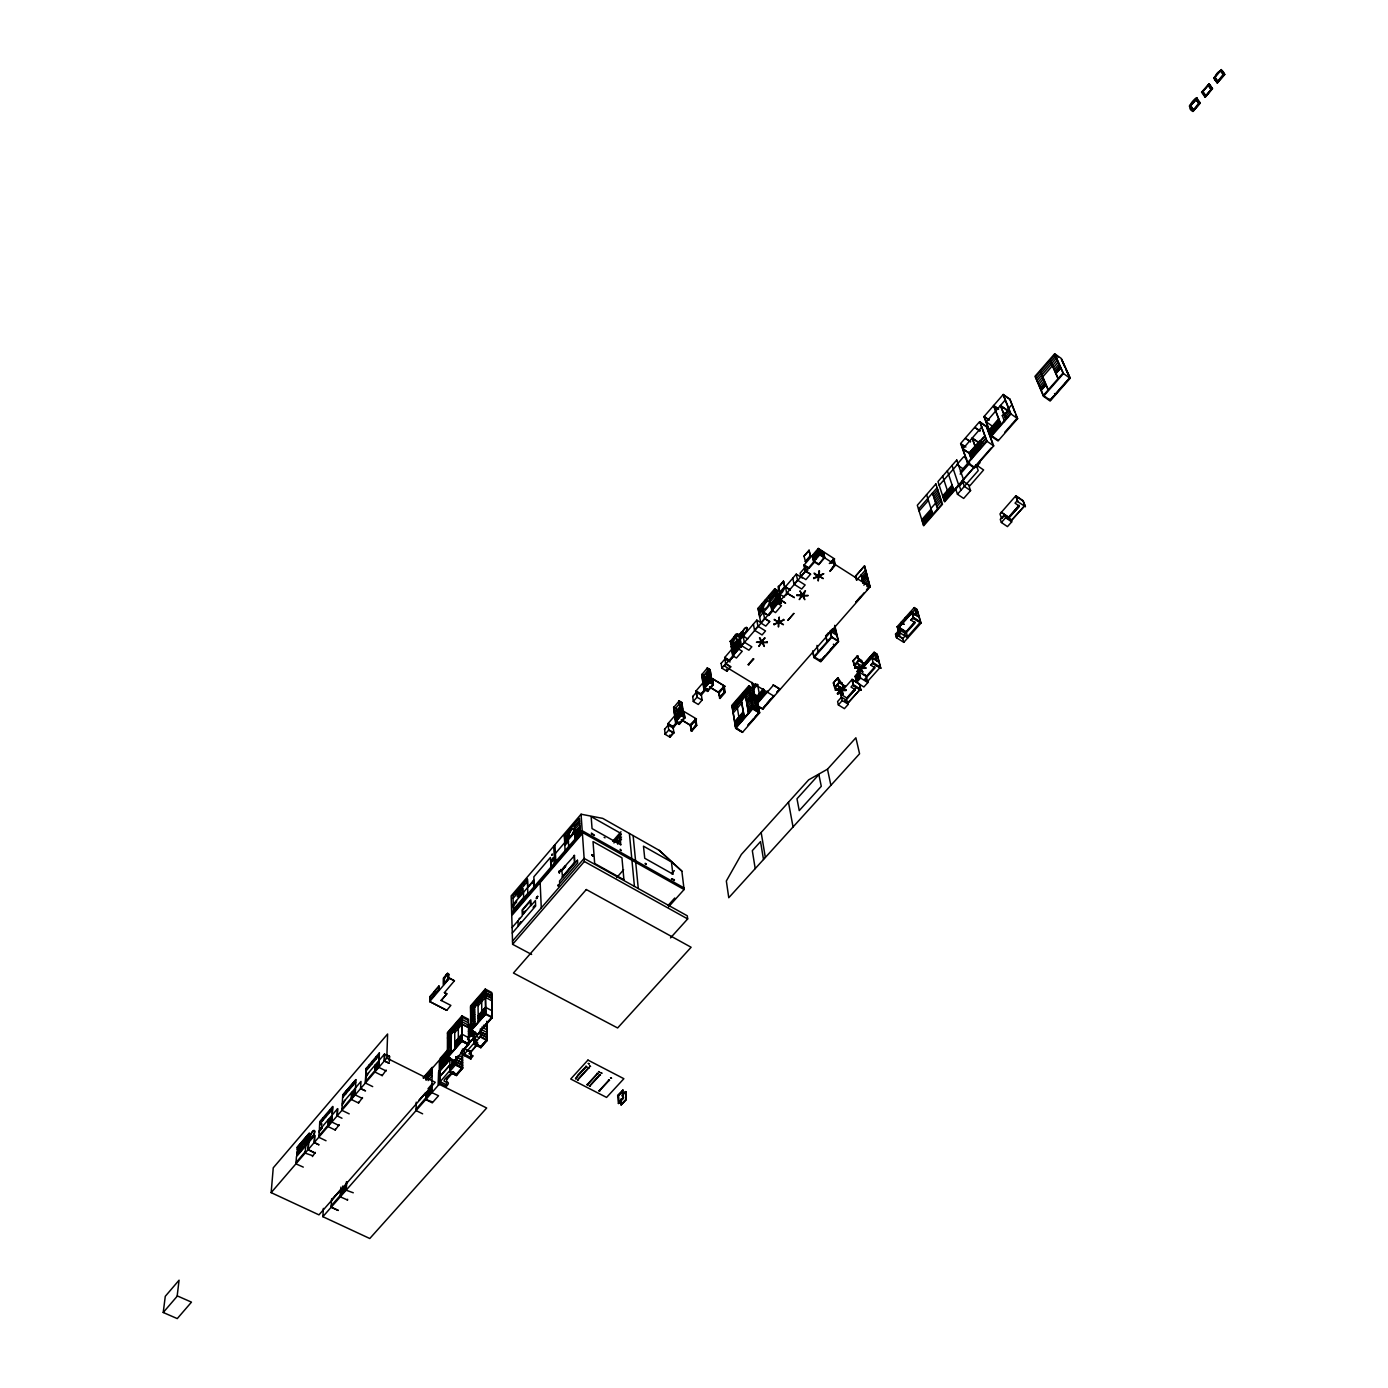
<?xml version="1.0" encoding="UTF-8"?>
<svg xmlns="http://www.w3.org/2000/svg" width="1388" height="1388" viewBox="0 0 1388 1388"><rect width="100%" height="100%" fill="white"/><g stroke="black" fill="none" stroke-linecap="round" stroke-linejoin="round"><path stroke-width="1.5" d="M458.057 1055.904L454.136 1061.126L447.509 1057.777M454.431 980.795L449.539 978.245L454.431 980.795L444.403 992.646L446.849 993.912L441.106 1000.575L446.849 993.721L444.403 992.646M454.813 1048.86L454.691 1025.125M449.677 1057.517L449.66 1059.634L440.326 1070.304M462.464 1049.016L462.568 1068.482L455.975 1065.151L462.69 1068.326L456.357 1075.526L449.764 1072.213L449.92 1057.76M451.083 1029.289L451.031 1053.006L451.36 1034.129M451.846 1064.11L451.846 1059.842M446.589 1078.337L446.554 1086.648L439.979 1083.351L440.152 1058.419L451.204 1045.841M446.502 1063.225L446.658 1056.442M446.763 1010.325L429.69 1001.546L446.763 1010.325L450.857 1005.398L441.106 1000.384M443.622 984.647L443.657 978.262L447.751 973.474L447.734 979.859L443.622 984.647L447.491 979.72L448.203 973.803M440.117 1081.651L447.283 1085.243M447.717 1056.979L447.786 1033.522M443.379 984.526L443.414 978.124L447.509 973.352M443.345 1066.851L443.535 1055.383M438.608 1071.814L438.261 1084.601M438.886 986.122L438.868 989.314L434.531 994.381L439.111 989.453L438.886 986.122L434.565 991.171L434.531 994.78L430.211 999.811L430.02 996.48L434.565 991.57L430.263 996.601L430.211 999.811M438.625 1085.26L438.747 1070.599M439.181 1084.271L486.668 1108.006L369.781 1238.512L322.866 1216.686L439.181 1084.271L439.354 1060.102L423.739 1077.99M440.1 1083.213L440.274 1059.183L447.3 1051.132M432.431 1101.951L425.838 1099.452M429.968 999.69L434.288 994.641L434.323 991.448M419.037 1100.268L425.821 1092.53L425.717 1099.591L432.293 1102.853L438.539 1095.739L431.842 1092.616L432.241 1067.337L423.08 1077.834M425.995 1079.812L426.185 1075.336M552.008 855.164L552.008 854.227M416.227 1102.176L416.07 1110.591L422.629 1113.818M389.265 1060.05L389.386 1056.459M389.334 1061.612L389.508 1056.303L386.263 1054.689M384.528 1054.013L384.285 1061.039L389.282 1063.329L384.407 1060.883L384.649 1053.874L365.686 1076.151M375.142 1064.943L374.864 1071.987L382.186 1075.613L386.176 1070.096M386.801 1058.107L387.599 1034.008L273.245 1167.829L271.163 1192.639L318.962 1214.864L435.225 1082.293L386.801 1058.107L271.163 1192.639M382.186 1075.613L382.221 1074.694M378.976 1060.484L379.236 1053.18M376.079 1059.079L376.304 1056.598M372.019 1063.815L372.244 1061.352M365.512 1082.866L366.137 1068.482L379.375 1052.885L378.837 1067.372L386.142 1070.998M368.566 1072.803L365.617 1077.834M368.965 1067.389L369.191 1064.908M351.615 1092.373L351.268 1099.452L358.555 1103.009L362.511 1097.561M366.016 1068.465L365.391 1083.004L372.695 1086.613M358.555 1103.009L358.607 1102.107M353.281 1192.778L346.132 1190.193L346.566 1181.691L346.254 1190.054M352.639 1085.728L352.882 1083.247M347.416 1200.169L347.573 1199.249M342.68 1188.562L342.801 1185.977M348.631 1090.395L348.874 1087.914M345.126 1100.111L342.194 1105.108M345.612 1093.935L345.733 1091.593M340.424 1196.682L340.928 1187.122M345.733 1093.779L345.855 1091.436M328.418 1119.405L327.984 1126.535L335.254 1130.04L339.175 1124.644M335.254 1130.04L335.306 1129.121M331.593 1199.006L331.125 1207.282L338.342 1210.457L331.246 1207.144M341.986 1118.242L337.145 1115.883L337.527 1108.786M337.267 1115.744L337.648 1108.63L319.205 1130.318M322.866 1216.686L323.352 1208.393M329.494 1112.551L329.754 1110.07M332.617 1106.722L332.2 1113.939L332.756 1106.444L319.761 1121.608L319.413 1128.843M332.252 1114.928L331.853 1122.042L339.123 1125.564M325.555 1117.167L325.816 1114.668M446.121 974.827L447.11 973.821L446.173 974.55M321.999 1127.056L319.101 1132.018M322.571 1120.654L322.71 1118.294M322.693 1120.498L322.831 1118.155M563.528 868.159L562.799 869.044L565.593 865.73L563.181 869.044M564.933 866.563L564.239 867.327M319.344 1129.988L318.772 1137.258L326.024 1140.745M321.548 1127.941L320.593 1129.659L321.86 1127.49M320.732 1129.728L321.01 1128.67M558.739 885.232L558.08 885.214M312.56 1155.666L305.134 1153.116L305.742 1146.02M314.66 1135.61L314.209 1142.567L319.049 1144.874L314.33 1142.428L314.798 1135.28L296.459 1156.655L295.922 1163.838L303.295 1167.117M315.354 1152.404L312.387 1156.568M297.101 1154.99L297.327 1151.849L301.404 1147.113L297.101 1151.745L297.101 1154.99L309.576 1140.45L309.784 1137.31L301.317 1146.627L301.179 1150.236M553.014 858.305L551.348 860.82L553.586 858.461M553.239 858.218L551.348 860.82M306.28 1138.975L306.436 1136.599M306.401 1138.819L306.557 1136.46M309.125 1135.783L309.298 1133.129L297.136 1147.338L296.945 1149.993L309.125 1135.783L309.177 1133.423L297.258 1147.338M296.858 1154.868L309.333 1140.329L309.559 1137.206M302.393 1143.504L302.688 1141.005M301.161 1146.991L301.335 1150.062M536.913 897.741L537.763 896.37L536.393 898.713L537.607 896.284M536.896 897.793L537.069 897.169M533.287 907.023L534.588 906.208M532.471 882.699L533.374 881.259L532.454 882.994M523.675 913.061L523.328 914.067L523.623 912.94M524.768 911.621L524.109 912.35M519.494 918.301L519.147 918.526M521.107 921.962L519.875 923.315M512.64 906.538L516.544 902.131L516.492 900.517M645.906 864.204L645.854 863.822M779.067 622.605L778.46 627.029L778.217 622.848L773.897 624.565L777.974 622.067L774.261 619.36M774.313 620.089L778.651 621.46L779.258 617.018L779.293 621.46L783.89 619.898L779.848 622.102L783.439 624.704L779.362 622.466M818.885 576.488L818.243 580.982L818.243 576.471M818.33 576.87L813.68 578.449L817.723 575.517M817.81 575.916C808.579 567.258 819.423 582.613 818.816 570.936M819.198 576.332L823.31 578.623L819.666 576.246L823.813 573.712L819.146 575.291L819.458 570.936M177.126 1296.323L179.069 1280.187L165.276 1296.323L163.229 1312.493L177.265 1318.6L191.475 1302.135L177.421 1295.958L163.229 1312.493M592.589 834.223L592.19 833.772M321.218 1128.878L321.929 1127.733L320.593 1129.659M1205.53 96.154L1202.598 91.938L1208.861 84.46L1212.019 88.971M563.129 868.801L562.799 869.738M321.131 1124.974L321.686 1124.054M321.496 1124.853L321.686 1123.777M840.278 690.044L838.387 685.724L840.642 689.767M1205.322 96.067L1211.689 88.763M855.129 688.812L846.888 698.043L840.608 694.139L840.33 692.699M551.73 855.129L552.493 854.193M553.083 858.599L553.396 857.663M513.456 905.045L512.484 906.451M1224.285 74.657C1222.533 63.744 1209.33 79.029 1217.658 82.395M1196.56 99.034L1199.822 103.198L1196.543 99.016L1190.193 106.251L1193.246 110.832L1190.453 105.835M1224.008 74.397L1220.902 70.58M623.143 1097.891L619.048 1101.985L622.848 1097.891L622.362 1091.714L618.389 1095.705L622.362 1091.714M558.358 885.11L558.271 886.012M761.63 642.713L758.837 646.392L761.023 642.575L756.443 642.245L761.197 641.36M762.637 641.377L764.32 646.461L761.96 642.713M802.091 595.851L799.245 599.599L801.639 595.955L796.886 595.348L801.657 594.48M803.114 594.498L804.78 599.685L802.42 595.851M835.35 690.114L839.896 689.905L838.179 685.984M839.896 689.905L843.783 685.793L841.649 689.923L843.939 686.054M841.388 690.704C854.47 690.686 835.472 687.424 843.21 693.948C840.104 685.88 840.243 694.781 837.363 693.462L844.806 686.071L839.15 682.271L837.832 677.899L833.338 682.965L834.709 687.685L840.295 691.137M859.64 667.749L855.06 667.958L859.571 668.287L857.316 672.035L860.126 668.409L862.729 672.104M861.323 668.305C874.336 668.686 854.071 665.425 862.937 671.844M840.365 692.838L852.128 679.374L859.38 683.885L860.907 690.218L853.481 685.88L851.972 679.547L863.891 686.973L867.847 682.566L866.355 676.494L859.085 671.966L860.56 678.021L867.847 682.566M761.266 641.776L759.479 637.751M805.144 590.854C803.097 601.976 797.024 583.012 801.761 594.879M759.843 637.751L761.839 641.516L764.615 637.821M765.135 638.098C755.523 645.056 775.909 641.308 762.81 642.609M805.526 590.854C795.775 598.61 817.515 594.428 803.288 595.73M839.896 690.565L835.246 689.697L839.809 689.472M855.06 667.958L859.536 667.333M858.131 663.533L860.404 667.229L863.562 663.603L861.254 667.524L865.574 667.958M840.989 689.402L843.418 685.793M837.45 693.879L839.792 690.148L835.403 689.975M837.97 694.156L840.399 690.547M857.159 671.757L859.606 668.131L854.973 667.541M860.734 667.246L863.197 663.603M860.126 668.409L857.073 671.358M863.7 663.88L861.254 667.524M843.002 694.208L841.302 690.287M845.917 690.513L845.882 689.558L841.544 689.506M684.093 889.535L681.855 871.126L659.213 850.358L602.739 818.382L581.069 814.218L511.166 895.885L511.721 914.536L582.335 832.418L684.093 889.535L668.634 906.798M759.618 616.827L776.43 597.239L778.946 598.818L777.228 590.368L774.73 588.79L758.022 608.326L760.78 622.952L765.812 626.092L769.767 621.494L764.736 618.354L760.78 622.952M673.614 707.585L679.183 700.923L681.924 702.554L682.879 711.09L680.137 709.459L679.027 701.096L681.786 702.866M701.721 674.759L707.36 667.992L710.101 669.658L711.367 677.934L708.47 676.442L707.203 668.183L710.118 669.797L711.211 678.107M737.93 634.229C743.031 639.07 731.407 652.603 733.124 639.851C738.694 621.616 743.847 651.874 737.236 642.922L735.814 634.75L738.728 636.277L735.97 634.576L730.244 641.429L732.985 643.13L730.227 641.308M564.378 836.01L579.438 818.278L580.427 832.783M805.526 561.81L804.016 556.102L809.013 550.273L810.523 555.963L805.266 561.637L810.28 555.807L809.013 550.273M1189.273 106.147C1210.215 86.837 1180.581 106.043 1192.986 111.422L1200.273 102.938L1196.525 97.68M342.853 1094.959L355.779 1079.864M517.134 893.681L517.047 891.46L520.136 887.869L520.205 890.09M809.256 550.429L804.016 556.102M1205.148 97.247L1201.574 92.181L1209.087 83.818L1212.487 88.693L1205.148 97.247L1212.279 88.537M1213.754 77.971L1221.301 69.556L1224.771 74.397L1217.397 82.985L1213.754 77.971L1217.397 82.985M758.559 610.165L774.955 590.854L777.488 592.555M778.477 586.916L783.405 581.173L784.827 586.933C778.026 606.487 776.742 572.966 779.883 592.693M1190.175 106.234L1196.716 98.635M1205.426 96.657L1202.268 92.094L1208.861 84.46M1214.448 77.884L1221.076 70.198M734.339 645.732L733.367 640.007L738.173 634.385M778.737 587.072L783.647 581.329M674.1 710.049L679.374 703.733L682.133 705.503M736.265 637.335L730.834 643.841L733.575 645.524L730.799 643.702M319.708 1124.124L332.478 1109.081M342.732 1097.44L355.675 1082.189M513.144 898.366L527.405 881.571M564.673 838.283L567.918 834.5L564.673 838.421M747.733 638.948L743.222 636.155L744.28 642.176L751.828 646.825L748.913 650.209L741.366 645.559L739.44 634.472L741.366 632.217L743.864 633.761L744.436 637.04M758.924 612.091L762.376 608.065L758.941 612.229M769.785 599.408L775.371 592.902L777.87 594.48M366.033 1070.946L379.15 1055.487M769.82 599.547L775.389 593.04L777.905 594.619M517.984 893.82L522.53 888.528L522.894 891.79C512.901 897.169 518.609 899.979 522.634 891.651L522.53 888.528M681.924 702.554L682.879 711.09M705.919 674.533L708.609 671.41M733.124 642.817L730.366 641.117L732.638 655.691L736.421 657.999L742.233 651.25L738.451 648.925L735.97 634.576M309.784 1137.31L301.317 1146.627M439.129 986.243L434.565 991.171M518.245 893.959L522.773 888.667M739.891 636.051L741.487 634.038L744.003 635.583L743.725 634.073L741.227 632.529L739.613 634.42L740.446 639.209M564.812 840.694L568.056 836.756M574.632 829.59L579.646 823.605M759.34 614.294L762.775 610.13M770.219 601.611L775.788 594.966L778.321 596.667M740.151 637.56L741.765 635.531M555.408 853.447L564.621 842.724M680.797 706.908L676.841 711.68L674.082 709.91M710.378 672.59L707.602 670.786L702.241 677.188L705 678.853L709.008 674.013M1198.885 103.076L1196.057 98.895L1198.885 103.076L1193.264 110.051M564.933 842.811L568.195 839.011L564.951 842.95M734.096 645.594L738.919 639.955M779.622 592.537L784.567 586.777L783.405 581.173M1217.189 82.829L1224.771 74.397M342.281 1103.425L360.984 1081.443L360.55 1088.643L365.53 1090.899L360.672 1088.504M429.69 1001.546L449.539 978.245M513.178 904.369L533.825 880.304L533.912 886.932M568.247 839.861L579.976 826.19M692.733 696.36L693.289 701.478L698.303 704.479L702.12 700.055L696.95 697.227L696.047 690.929L708.609 676.268L724.883 686.262L719.175 692.872L709.546 687.06M737.375 642.748L724.623 657.617L729.62 660.688M740.29 639.382L756.807 620.124L761.335 622.934M779.483 593.891L780.698 599.807L785.591 603.173L780.542 599.998L779.293 593.925L796.261 574.146L802.299 577.981M807.99 570.086L804.624 567.935L800.113 573.175L800.824 576.384L805.873 579.611L810.557 574.181L805.335 571.145L803.999 565.142L818.313 548.451L834.674 558.982L831.065 563.302M533.825 880.46L527.614 887.695L527.856 893.993M580.045 826.641L575.014 832.505L575.378 838.092L580.427 832.227M776.499 597.707L770.913 604.231L771.936 609.367L777.54 602.843M564.951 845.396L568.49 841.267M664.488 729.411L668.235 725.057M692.612 696.672L696.412 692.23M721.153 663.412L725.004 658.918M328.314 1121.105L332.166 1116.629M351.528 1094.056L355.432 1089.511M375.072 1066.626L379.028 1062.011M681.196 709.979L677.24 714.751L674.481 712.998L679.79 706.804L682.532 708.435L679.808 706.943M812.865 557.161L818.59 550.481L823.605 553.604L818.59 550.481L812.83 557.022L816.196 559.191M575.153 834.57L580.167 828.567M675.297 717.926L680.606 711.593L684.18 713.831M703.577 684.978L708.973 678.541L712.547 680.831M732.309 651.527L737.774 645.004L741.348 647.329L741.019 645.403L737.462 643.217L731.979 649.601L732.864 654.841L738.364 648.439M771.294 606.122L776.864 599.46L780.472 601.837M328.227 1122.597L332.079 1118.121M351.459 1095.548L355.363 1090.985M375.02 1068.101L378.976 1063.486M813.247 558.757L818.972 552.094L824.056 555.478M575.257 836.322L580.288 830.319M675.522 719.609L680.831 713.276L684.405 715.531M703.837 686.644L709.216 680.224L712.79 682.376M732.586 653.175L738.052 646.652M771.607 607.753L777.193 601.091L780.802 603.468M813.264 558.896L819.007 552.216M328.123 1124.107L331.992 1119.63M351.39 1097.041L355.293 1092.495M374.968 1069.593L378.924 1064.978M552.146 859.38L552.91 858.513L552.615 859.484M296.147 1162.398L305.239 1151.693M318.962 1135.835L328.071 1125.095M342.107 1108.908L351.338 1098.029M365.565 1081.599L374.934 1070.564M513.647 909.261L523.658 897.463M328.036 1125.616L331.906 1121.122M351.32 1098.533L355.224 1093.987M374.899 1071.085L378.872 1066.47M523.675 898.088L527.822 893.265M813.663 560.631L819.371 553.829L824.437 557.074L818.677 564.378M675.73 721.309L681.074 715.115L684.631 717.232L679.287 723.426L675.73 721.309L675.036 715.948L680.363 709.754L683.902 711.853L684.735 718.047M683.902 711.853L684.891 717.856L679.253 724.415L675.488 722.194L673.596 707.446M713.189 684.995L712.391 678.715L724.883 686.262M780.767 603.329L780.23 599.772L780.871 602.895M511.669 912.818L582.214 830.735L683.885 887.834M665.078 734.287L668.843 729.914L673.857 732.881L670.092 737.236L665.078 734.287L664.626 729.099M675.488 722.194L681.126 715.635L679.183 700.923M693.289 701.478L697.088 697.054L696.186 690.738M712.391 678.715L713.345 684.805L707.62 691.467L703.837 689.194L709.563 682.532L707.36 667.992M721.916 668.166L725.785 663.672L730.817 666.743L726.948 671.237L721.916 668.166L721.135 663.273M732.638 655.691L738.451 648.925M741.366 645.559L744.28 642.176M757.952 626.266L765.517 630.95L762.081 634.941L754.534 630.256L757.952 626.266L756.807 620.124M777.662 603.312L781.444 605.689L775.51 612.576L771.728 610.217L777.662 603.312L774.73 588.79M786.597 592.936L794.335 597.534L786.597 592.936L785.487 586.708M797.58 580.167L805.144 584.973L801.657 589.05L794.075 584.244L797.58 580.167L796.261 574.146M800.824 576.384L805.491 570.954L804.19 565.072L809.221 568.299M824.437 557.074L823.396 551.817L824.784 557.664L818.712 564.708L813.663 561.463L812.466 555.426M824.42 557.716L819.562 554.593L870.12 586.829L762.793 709.199L755.992 705.087L751.966 682.358M690.86 725.438L681.265 719.747L690.894 725.612L696.481 718.932L680.294 709.285L667.906 723.721L672.885 726.67L677.014 721.881L673.059 728.041M705.225 689.055L701.044 693.931L701.235 695.284M729.776 660.514L733.87 655.743L729.81 660.671L724.762 657.444L725.629 663.846L730.661 666.917M768.726 615.196L772.821 610.442M389.508 1056.303L386.142 1055.019M705.26 689.229L701.218 693.913L696.047 690.929M772.786 610.668L768.605 615.543L763.591 612.403M785.539 595.678L788.054 592.971M814.635 562.001L809.031 568.351L803.999 565.142M582.405 833.477L511.756 915.629L512.606 944.326L531.621 954.458M673.197 727.694L677.171 723.061M701.374 694.92L706.752 688.674M707.637 690.478L711.714 685.759M669.988 736.421L673.753 732.066M349.203 1113.87L341.916 1110.331L342.749 1094.941L355.918 1079.569L355.172 1094.889L362.476 1098.463M591.427 833.043L594.463 835.42L591.375 833.876M559.468 873.017L559.225 871.282M523.137 913.252L525.375 910.91M560.752 870.571L559.364 872.08M512.103 927.566L522.322 915.716L522.131 909.973L530.806 899.892L531.031 905.618L535.404 900.552L535.647 906.034L512.276 933.083M560.37 870.363L559.086 872.809L558.965 871.144M562.539 877.181L561.758 869.721L574.615 855.476M562.643 869.669L565.645 866.442M829.313 563.528L834.014 559.208L835.455 565.072L829.989 571.388L834.813 564.656L833.39 558.809M690.183 724.71L695.856 719.21L696.724 725.404L691.64 731.268L690.183 724.71L691.64 731.268M718.464 691.935L724.224 686.366L725.195 692.491L720.042 698.442L718.464 691.935L720.285 697.869M830.735 562.192L833.772 559.798M690.79 725.074L695.856 719.21M724.224 686.366L719.088 692.317L720.042 698.442M831.308 562.366L834.014 559.208M521.42 921.788L520.205 922.274M533.322 907.752L534.692 905.41M574.372 855.823L574.511 862.503L562.661 876.748M562.175 876.973L574.701 862.469L574.233 855.268M691.276 730.314L690.495 724.623L691.901 730.695L695.787 725.109L694.989 719.418L696.412 725.473M720.32 698.112L719.661 697.487L724.241 692.196L723.356 686.574L724.241 692.196M833.147 559.399L834.448 564.777L830.232 570.798M691.033 730.903L696.099 725.022L695.232 718.845M719.418 698.077L724.571 692.109L723.599 685.984M558.115 885.943L558.791 884.382L558.323 885.44M512.502 941.151L584.14 858.409L687.286 915.802L687.667 918.925L670.508 937.906M512.606 944.326L584.348 861.497L581.069 814.218M591.999 855.216L592.884 855.806L591.965 854.678M592.832 855.077L591.861 854.8M612.646 841.336L620.991 831.742M461.944 1015.877L447.474 1032.516L447.387 1057.934L453.997 1061.265L468.658 1044.574L462.031 1041.191L461.944 1015.877L468.485 1019.243L468.519 1044.713L461.892 1041.347M470.792 1031.18L477.42 1034.563L492.272 1017.647L491.803 992.489L485.245 989.071L470.584 1005.918L470.706 1035.604L474.28 1037.443M753.858 688.847L748.826 685.793L731.91 705.26L735.657 728.336L742.441 732.396L759.618 712.807L758.126 704.462M614.207 841.718L621.165 833.72M462.135 1016.884L447.474 1033.435L461.944 1016.797L462.221 1040.549L447.387 1057.188L462.031 1040.445L468.519 1043.828M470.792 1006.925L485.453 990.06L470.601 1006.838L471.105 1030.226L475.928 1032.707L470.914 1030.278L485.8 1013.57L470.775 1030.434M732.239 706.214L749.173 686.73L732.031 706.093L735.744 727.78L752.903 708.158M965.909 447.023L960.791 443.83L967.679 463.419L974.359 467.964L993.704 445.895L986.4 426.359L979.616 421.657L960.565 443.57L964.087 446.086M983.971 416.643L1003.246 394.47L1009.857 399.102L1017.63 418.638L998.041 440.968L991.362 436.353L983.971 416.643L988.933 420.078M613.93 842.932L621.095 834.726M974.307 467.166L967.644 462.62L986.642 440.898L979.859 421.917L987.042 441.297L993.704 445.895M470.931 1009.128L485.349 992.559L491.734 995.873M732.725 708.175L749.381 689.038L754.291 692.144M462.013 1019.538L447.786 1035.882L462.013 1019.382L468.381 1022.8M470.931 1009.267L485.349 992.698L491.734 996.029M732.76 708.314L749.416 689.159M617.747 841.527L621.529 837.016M447.457 1037.998L461.961 1021.342M470.636 1011.384L485.332 994.502M732.708 710.24L749.694 690.738M755.766 683.902L753.216 687.355M447.769 1038.259L462.013 1021.741L468.398 1025.159M470.948 1011.626L485.384 994.884L491.768 998.215L485.384 995.04M733.107 710.448L749.763 691.155L756.304 695.267M753.025 687.234L755.801 684.041M617.712 843.696L621.512 839.202M981.767 427.088L962.804 448.862L969.414 453.373L974.15 447.96M986.226 421.969L1005.19 400.022M447.769 1040.584L451.221 1036.472M454.952 1032.446L462.031 1024.17L468.415 1027.45L462.031 1024.327M470.983 1013.934L474.47 1009.77M478.253 1005.693L485.418 997.313L491.82 1000.783M733.471 712.669L741.695 703.057M746.067 698.077L750.127 693.271L755.02 696.238M757.761 684.631L753.389 689.298M447.751 1042.926L451.221 1038.797M471 1016.259L474.505 1012.095M746.432 700.194L750.492 695.371L755.419 698.494M854.939 576.818L864.585 565.749L870.12 586.829M1014.871 412.357L1009.857 399.102M992.472 443.223L986.452 426.48M447.751 1045.129L451.221 1041.139L447.751 1045.268M471.018 1018.445L474.523 1014.42M471.018 1018.584L474.523 1014.559M620.245 849.248L621.182 850.618M447.734 1047.61L451.204 1043.498M471.035 1020.926L474.54 1016.745M747.16 704.427L751.238 699.604L757.813 703.716L759.462 712.981L752.678 708.886M620.193 850.081L621.286 850.497M869.964 587.003L864.464 566.061L855.563 576.263L856.57 580.219L865.487 569.982M918.492 509.101L937.126 487.743M939.208 485.349L958.05 463.783M1054.689 353.732L1035.014 376.269L1043.481 396.309L1050.143 401.011L1070.148 378.299L1061.265 358.451L1054.689 353.732L1063.486 373.546L1070.148 378.299M468.155 1026.339L474.575 1019.087M747.525 706.561L751.602 701.738L749.034 687.043L753.927 690.01M989.158 429.812L998.614 418.968M454.691 1042.509L461.996 1034.129M478.114 1015.686L485.522 1007.202M734.616 721.899L743.135 712.131L734.963 721.847M755.02 698.528L763.383 688.778M1054.88 354.755L1050.161 360.169L1058.194 378.49L1063 373.042L1054.88 354.755L1058.159 357.115M423.566 1078.337L432.102 1068.552M454.952 1042.527L462.065 1034.234L468.467 1037.651M468.814 1026.495L471.382 1023.581M478.374 1015.704L485.574 1007.306L492.011 1010.776M759.375 693.965L760.381 699.535L757.518 684.301M919.082 511.027L928.399 500.357M933.066 495.013L937.75 489.652M978.089 443.275L983.624 437.099M995.474 423.357L998.163 420.286M1002.24 415.793L1004.721 412.93M1006.421 410.831L1011.852 404.776M861.74 577.061L866.025 571.995M970.802 452.609L984.925 436.248M989.575 430.922L999.048 420.096M454.691 1044.036L462.013 1035.674M478.131 1017.213L485.54 1008.729M734.842 723.304L743.378 713.519M755.263 699.916L763.66 690.304M447.734 1052.33L451.204 1048.2M471.07 1025.611L474.592 1021.429M747.906 708.695L751.984 703.855L758.577 707.984M1004.322 415.064L1009.007 409.703L1004.287 414.943L1007.671 417.389M1036.298 378.698L1055.609 356.421M426.151 1077.539L432.084 1070.599M440.256 1061.386L447.3 1053.18M468.832 1028.664L471.382 1025.593M971.201 453.737L980.587 442.998M989.991 432.05L999.464 421.206M933.673 496.921L938.375 491.56M454.691 1045.58L462.013 1037.2M478.149 1018.74L485.557 1010.256M735.067 724.71L743.621 714.924M755.506 701.304L763.921 691.692M981.125 443.813L985.758 438.504M990.425 433.177L999.898 422.334M447.717 1054.55L451.204 1050.577M471.087 1027.814L474.609 1023.771L468.849 1030.781M748.236 710.691L752.348 706.006L758.924 709.979M971.6 454.882L981.004 444.125M981.177 443.934L985.81 438.625M426.116 1079.656L432.067 1072.872M447.3 1055.435L440.239 1063.503L447.075 1055.834M447.717 1054.707L451.204 1050.716M748.271 710.83L752.383 706.128L758.958 710.118M1005.12 417.077L1009.753 411.594M1037.062 380.503L1056.407 358.208M426.116 1079.812L432.05 1073.011M454.691 1047.125L462.013 1038.745M468.415 1031.405L471.191 1028.248M478.166 1020.284L485.592 1011.783M735.293 726.115L743.847 716.329M755.766 702.71L764.181 693.08M867.084 576.02L862.746 580.982L867.101 576.159M934.298 498.847L938.982 493.469M972.016 456.01L981.42 445.253M990.841 434.305L1000.332 423.444M756.026 704.236L767.408 691.068M440.36 1065.776L446.537 1058.714M468.606 1033.47L470.671 1031.128M1037.894 382.481L1057.274 360.169M440.36 1065.915L462.031 1041.191M468.606 1033.609L485.626 1014.212L485.245 989.071M735.657 728.336L752.834 708.713L748.826 685.793M755.992 705.087L773.359 685.238L780.143 689.402M934.905 500.773L939.607 495.395M960.27 471.833L968.425 462.516M428.094 1080.593L432.032 1075.96M863.301 583.134L867.604 578.05M967.679 463.419L987.042 441.297M991.362 436.353L1010.95 413.971L1003.246 394.47M440.343 1068.187L448.671 1058.524M468.624 1035.847L472.857 1030.885M960.149 474.141L969.761 463.158M1038.727 384.441L1043.394 378.941M1053.44 367.647L1058.142 362.112M935.529 502.699L940.231 497.32M863.839 585.163L868.142 580.08M930.949 508.459L935.651 503.081M921.771 519.737L931.14 509.032M942.643 495.88L952.116 485.054M468.641 1037.964L473.898 1031.961M440.187 1070.599L449.799 1059.634M468.467 1038.311L474.037 1031.943L474.141 1044.453L480.89 1047.68L487.188 1040.532L486.893 1022.019M1039.577 386.437L1044.244 380.919M1054.307 369.607L1059.009 364.072M936.154 504.625L940.873 499.246M866.528 584.712L868.662 582.11M922.17 521.055L931.556 510.35M943.077 497.182L952.55 486.373M922.586 522.391L931.973 511.669M936.779 506.568L941.498 501.172M943.51 498.5L953.001 487.674M1040.358 388.293L1045.095 382.897M869.2 584.14L867.032 586.621L869.235 584.279M1040.41 388.414L1045.129 383.001M427.99 1088.799L431.928 1084.149M922.985 523.71L932.389 512.987M943.944 499.819L953.435 488.975M825.86 635.86L828.705 632.633M340.685 1189.62L331.663 1199.926L340.685 1189.776L340.303 1196.82L347.538 1200.03M440.17 1076.168L449.781 1065.203L440.152 1076.325M461.371 1051.965L474.089 1037.339M481.202 1029.341L492.115 1016.901M748.063 725.004L753.684 718.602M755.211 716.867L759.323 712.165L752.556 708.21M752.261 682.983L756.148 704.913L762.949 709.025L765.551 705.069M767.078 703.317L771.225 698.598M777.072 691.935L779.848 688.778M828.723 632.772L825.895 635.999L827.161 641.568M855.685 602.288L860.716 596.528M866.476 589.952L869.756 586.239M923.402 525.046L942.261 503.532M944.361 501.137L976.18 464.876L983.606 469.959L969.848 485.817L962.37 480.63M1004.721 432.31L1007.445 429.204M1007.619 429.013L1012.303 423.67M1012.477 423.461L1017.161 418.118L1015.617 414.249M419.037 1100.424L425.821 1092.686M460.677 1052.919L474.835 1036.957M748.097 725.126L759.34 712.304M762.827 708.348L774.192 695.388M777.02 692.144L779.865 688.899L773.064 684.752M856.049 602.028L864.29 592.624M867.032 589.501L869.79 586.361M990.997 448.133L962.422 480.786L964.348 486.39L970.576 490.589L963.671 498.431L957.46 494.249L955.447 488.264M340.737 1190.921L346.427 1184.276M425.925 1093.796L431.911 1086.839M449.903 1066.452L455.975 1059.391L462.551 1062.722M486.962 1034.962L480.369 1031.579L474.228 1038.727L477.524 1040.41L474.228 1038.588M963.584 481.445L959.472 486.13L960.878 490.224M975.92 467.374L980.049 462.672M616.671 877.667L623.611 869.756M340.615 1193.212L346.306 1186.723M431.876 1089.216L425.89 1096.034L431.876 1089.372M340.598 1193.35L346.306 1186.861M331.333 1205.686L340.39 1195.224M416.227 1109.012L425.734 1098.029M440.117 1081.79L449.764 1070.668M464.355 1054.203L474.141 1042.909L480.734 1046.431M340.476 1195.918L346.185 1189.273M425.856 1098.689L431.859 1091.714M449.903 1071.328L455.975 1064.249L462.568 1067.58L456.479 1075.388L449.764 1072.213M474.28 1043.568L480.439 1036.402L487.049 1039.924L480.873 1046.934L474.28 1043.412M836.912 635.409L830.111 631.019L831.429 636.71L813.958 656.628L812.726 651.007M1043.36 395.389L1048.114 389.976L1040.219 371.533L1035.535 376.911L1043.36 395.389L1050.022 400.091L1053.579 396.048M470.758 1050.837L470.827 1059.096L464.355 1055.609M474.141 1044.453L474.158 1032.221M486.754 1021.308L487.049 1040.67L480.578 1037.131M834.761 625.346L838.56 641.586L820.742 661.816L813.975 657.6L831.776 637.318L830.371 631.245M957.46 494.249L978.228 470.601L976.18 464.876M1043.481 396.309L1063.486 373.546M446.728 1079.621L453.598 1071.64M477.871 1044.036L470.896 1052.104L470.931 1055.643M456.253 1074.416L462.343 1067.511L462.291 1050.994M480.682 1046.691L486.841 1039.681M830.336 649.584L833.789 646.01M1054.949 394.487L1064.683 383.435M1064.856 383.244L1069.645 377.796M480.873 1046.778L487.032 1039.785M815.641 657.669L820.724 660.844L836.791 642.592M1061.612 359.18L1070.061 377.762L1050.074 400.455L1049.536 399.189M447.3 1085.381C452.835 1078.146 433.681 1086.943 452.766 1072.161L456.357 1074.121M464.355 1054.065L471.538 1057.847L473.152 1055.869L468.953 1053.752L477.142 1044.591M645.299 863.995L646.27 864.551L645.229 863.284M857.489 655.761L858.86 660.115L864.533 663.95L859.97 669.051L854.383 665.563L852.943 660.879L857.489 655.761L858.669 658.589L861.861 660.601L862.33 662.805L858.756 658.849L859.224 660.341L854.661 665.459L853.238 660.549M837.832 677.899L833.338 682.965M857.853 655.986L852.943 660.879M838.977 680.745L842.62 684.943L838.196 678.125M858.669 658.589L862.33 662.805M834.709 687.685L839.15 682.271L834.639 687.338L840.226 690.808L844.719 685.741M854.383 665.563L858.86 660.115L854.297 665.234L859.97 669.051M671.584 873.729L674.325 870.64M842.256 684.718L841.857 682.74L842.62 684.943M861.254 660.948L861.965 662.579M671.514 878.916L674.429 879.697M874.162 652.273L875.984 660.22L879.159 661.955L871.907 657.374L873.312 663.742L880.755 668.149L877.181 654.164L874.162 652.273L857.454 671.011L858.409 674.932M860.282 668.01L857.645 670.977L858.565 674.811M861.028 667.455L874.041 652.568L877.043 654.477L880.599 668.322M902.929 638.463L900.101 636.658L897.169 626.699L914.224 607.58L917.052 609.384L921.007 623.125L903.796 642.349L896.492 637.717L895.503 634.004M898.747 627.411L911.968 612.368L919.29 617.209L911.864 612.698M1025.385 506.603L1017.89 501.797L1015.686 495.932L1023.025 501.033L1025.385 506.603L1023.164 500.721L1015.843 495.742L999.967 513.907L1001.633 518.557M855.147 676.372L874.561 654.616M897.915 628.677L914.64 609.766L917.503 611.709M674.394 880.53L671.619 878.795M855.476 677.691L859.415 673.267M895.538 634.143L899.563 629.631M855.789 679.01L859.727 674.585M895.902 635.531L899.945 631.019M856.101 680.328L860.039 675.904M874.874 659.369L877.546 656.385L874.527 654.477L855.112 676.216L856.604 682.445L860.56 678.021M914.64 614.919L917.468 611.588M864.533 679.547L874.995 667.871L870.71 665.06L873 662.51L880.304 667.212L867.569 681.439L864.533 679.547L867.535 681.3M910.892 620.158L913.2 617.4L920.487 622.102L907.526 636.745L904.455 634.68L915.16 622.882L910.858 620.02L913.235 617.539L920.522 622.223M1017.404 500.513L1015.044 503.15L1019.365 506.186L1008.243 518.626L1011.297 520.691L1024.778 505.631L1011.245 520.569M870.744 665.199L873.035 662.631M896.284 636.919L900.309 632.408M1001.806 518.366L1005.016 515.121M856.413 681.647L860.369 677.223M916.41 615.214L914.224 607.58M853.481 685.88L852.128 679.374M873.312 663.742L880.755 668.149M896.492 637.717L900.534 633.188L898.851 627.081M921.007 623.125L913.547 618.632L911.968 612.368M1017.89 501.797L1015.843 495.742M847.548 700.923L848.328 704.271L844.407 708.643L838.352 704.913L842.273 700.541L840.365 693.722M1001.373 522.495L1005.623 517.741L1004.478 514.618L1000.245 519.372L1001.373 522.495L1007.462 526.607L1011.713 521.853L1010.568 518.748M855.095 688.674L846.888 698.043M859.38 683.885L860.751 690.391M905.965 631.904L914.761 622.05M1006.057 516.145L1008.486 517.776L1019.035 505.336M866.355 676.494L874.891 666.726M898.591 631.106L897.377 626.647L906.017 632.061L914.813 622.223M1008.538 517.256L1019.087 505.458M844.98 701.009L855.216 689.558L844.98 701.009L848.033 703.005L860.456 689.142L853.152 684.492L851.018 687.06L855.251 689.68M1008.191 518.505L1019.365 506.186M903.796 642.349L902.773 638.654L905.358 635.773M847.999 702.883L860.421 689.003M668.079 905.479L674.759 898.019M827.491 769.195L855.876 737.791L859.571 753.771L728.769 897.724L726.34 880.998L741.331 854.47L808.684 779.83L827.491 769.195L830.891 785.33M586.152 1066.418L577.998 1074.798L575.812 1078.84M575.447 1078.65L586.447 1066.574M577.547 1079.743L588.564 1067.667M577.859 1079.881L588.859 1067.823M587.141 1084.67L597.465 1073.41M587.454 1084.826L597.76 1073.566M589.536 1085.902L599.859 1074.642M589.848 1086.041L600.154 1074.798M599.096 1090.795L608.916 1080.124M599.39 1090.951L609.211 1080.28M617.643 1095.67L622.986 1090.205L617.643 1095.67L618.423 1103.495L623.42 1097.821L622.796 1090.118M622.761 1094.212L625.71 1091.627L626.214 1099.487M622.778 1094.351L625.589 1091.922M621.928 1095.878L625.71 1091.627M618.423 1103.495L623.594 1097.925M621.304 1104.761L626.335 1099.331L621.165 1104.9L620.714 1099.105M626.196 1099.331L620.922 1104.414M537.312 896.822L536.219 897.897M840.729 690.547L842.898 693.792M838.491 686.14L840.66 689.402M305.239 1145.1L305.325 1141.96L305.1 1145.274M449.903 1071.172L456.479 1074.624L462.568 1067.58L455.975 1064.405M462.534 1060.05L455.975 1056.719L462.534 1060.189M455.975 1059.547L462.551 1062.861M447.509 1057.031L454.136 1060.38M462.551 1065.082L455.975 1061.768L449.903 1068.673L455.975 1061.907L462.551 1065.238M464.321 1048.617L470.896 1051.965L464.321 1048.773L464.217 1055.748M459.133 1055.661L462.534 1057.517M467.617 1039.126L471.191 1040.965M461.892 1040.601L468.519 1043.967M480.404 1033.921L486.997 1037.304M480.404 1034.077L486.997 1037.461M470.914 1031.024L477.559 1034.424L492.115 1017.057L485.488 1013.622M470.81 1033.21L474.193 1034.945M470.688 1033.366L474.193 1035.101M476.188 1036.35L479.485 1037.825M470.827 1035.465L474.401 1037.287M477.541 1042.631L474.245 1040.948L477.541 1042.77M483.44 1025.264L486.841 1027.155M618.51 1095.028L619.117 1102.766M622.917 1098.671L622.292 1090.951M481.896 1027.085L486.876 1029.792M468.363 1020.458L461.996 1017.178L462.083 1040.549M486.928 1032.446L480.335 1028.924L480.439 1037.287M577.165 1079.569L578.206 1080.072M586.777 1084.496L587.801 1085M589.171 1085.728L590.195 1086.231M598.714 1090.638L599.755 1091.141M480.369 1031.718L486.962 1035.101M485.488 1014.35L492.272 1017.647M585.788 1066.244L586.829 1066.747M588.2 1067.476L589.241 1067.997M597.1 1073.219L598.141 1073.722M599.495 1074.468L600.536 1074.971M608.569 1079.933L609.592 1080.454L608.551 1079.951M625.572 1091.766L625.832 1099.296M485.314 990.355L491.699 993.687L492.133 1017.786M552.528 859.588L551.661 859.779M552.268 859.883L551.747 860.508M560.769 869.478L560.856 871.022M591.878 855.251L592.884 855.806M584.348 861.497L687.667 918.925M591.722 854.644L592.78 855.928M604.11 837.311L605.047 837.832M673.701 733.055L668.686 730.088L668.044 723.547L673.059 726.67M668.079 725.091L673.232 728.006M676.476 708.904L673.753 707.273L674.828 715.653M681.126 715.635L684.891 717.856M695.787 725.109L696.724 725.404M735.709 727.486L742.597 732.222L735.814 728.162M735.744 727.78L752.712 708.036L751.984 703.855M696.238 692.282L701.408 695.249M709.233 680.346L712.807 682.514M702.224 677.066L705 678.853M713.068 684.18L709.494 682.029L704.08 688.327L703.3 683.017L708.695 676.737L712.252 678.888M709.563 682.532L713.345 684.805M752.834 708.713L759.618 712.807M702.675 680.103L705.451 681.89L702.692 680.241L708.071 673.822L710.812 675.488L708.088 673.943M709.528 686.904L719.14 692.699M751.602 701.738L758.195 705.85M704.584 676.112L701.842 674.447L703.074 682.74M704.601 676.234L701.686 674.62L703.837 689.194M750.145 693.393L755.055 696.377M724.831 658.97L730.019 661.989M774.122 696.273L724.276 665.893L819.978 554.558L818.313 548.451M749.156 664.783L748.496 664.158L753.771 659.161M739.561 642.158L736.785 640.336L731.337 646.843L734.096 648.526L731.32 646.704M741.522 634.16L744.02 635.704M739.44 634.472L742.112 635.964M846.038 699.986L841.51 697.175L837.589 701.565L838.352 704.913M739.873 635.93L742.407 637.613M842.273 700.541L848.328 704.271M841.562 683.07L839.063 681.005L839.514 682.497L835.003 687.563L833.633 682.636M839.22 682.618L844.806 686.071M839.22 682.827L837.537 678.229M853.637 685.707L860.907 690.218M866.667 675.921L863.492 674.204L866.511 676.095M763.4 612.42L765.916 613.999L763.244 612.611L761.648 604.248M824.975 656.021L820.534 660.723L820.221 659.317M769.611 621.685L764.562 618.545L761.786 604.058M858.929 660.445L864.533 663.95M858.929 660.671L857.194 656.09M832.384 628.677L835.871 631.002M831.256 629.84L836.391 633.206M776.274 597.413L780.073 599.946M871.785 657.721L879.055 662.284M831.429 636.71L838.213 640.978L834.57 626.109M831.776 637.318L838.56 641.586M785.365 587.055L790.362 590.074M774.591 589.102L777.106 590.681M779.293 593.925L784.515 597.066M785.521 586.864L790.05 589.726M897.325 635.166L902.773 638.654M898.904 627.237L906.173 631.887M897.169 626.699L899.997 628.504M897.88 628.538L900.743 630.482M899.355 629.684L904.82 633.171M805.491 570.954L810.557 574.181M900.534 633.188L907.821 637.838L906.121 631.714M813.819 561.273L818.521 563.736M904.039 624.149L901.211 622.345L901.575 624.409M903.866 624.34L901.055 622.535L901.732 624.236M823.223 552.008L818.191 548.763L819.562 554.593M912.731 614.398L909.903 612.594L910.441 614.468M912.558 614.589L909.747 612.767L910.268 614.658M914.102 607.875L916.93 609.696L920.834 623.316M1008.486 517.134L1001.182 512.189L1009.059 517.707M1005.623 517.741L1011.713 521.853M962.994 468.745L956.853 464.564L963.654 456.773L966.725 458.855M962.769 448.74L969.379 453.251L971.513 459.289M978.887 442.546L972.259 438.001L975.157 446.016L970.229 451.673L972.242 457.346M977.048 441.592L972.086 438.192L974.983 446.207L979.928 440.534L982.01 446.19M970.611 441.61L965.51 438.417L970.455 441.818M979.893 430.974L974.949 427.556L980.067 430.766M980.31 441.54L983.676 443.952M979.685 422.108L986.278 426.671M992.94 436.595L997.937 440.048M989.089 419.87L984.144 416.452L991.258 435.433L1000.765 424.572L993.513 405.678L998.458 409.13M986.174 421.848L992.784 426.446M998.631 408.94L993.669 405.487L1000.939 424.364L1005.623 419.02L1000.418 405.66L1007.046 410.293M1007.22 410.085L1000.592 405.469L1005.797 418.812L1010.481 413.451L1003.073 394.678L1009.683 399.293M1010.95 413.971L1017.63 418.638M1192.986 111.422L1200.273 102.938M1198.764 103.406L1195.554 98.808M1190.245 105.02L1193.42 109.635M1196.3 99.624L1198.902 103.51M1211.169 89.457L1206.137 96.102L1202.754 91.209M1211.151 89.457L1207.907 84.807L1211.308 89.682M1218.161 81.684L1214.934 76.982M1220.312 70.701L1223.574 75.368M659.213 850.358L681.855 871.126M1214.778 77.728L1217.901 82.118M1209.087 83.818L1212.487 88.693M1208.688 84.841L1211.776 89.248M857.923 663.794L859.831 667.507M1061.456 359.475L1064.752 366.848M1065.672 368.913L1068.916 376.148M1054.498 393.55L1055.036 394.799M1002.362 415.48L1004.513 421.64M979.755 440.742L981.837 446.398M970.385 451.464L972.415 457.155M968.789 452.262L970.871 458.161M960.964 443.639L967.644 462.62M968.564 484.811L970.576 490.589M952.029 465.431L958.64 484.863M947.345 470.827L953.868 490.294M942.643 476.205L947.379 490.467M932.458 493.104L937.525 508.928M926.577 494.631L932.805 514.323M911.812 612.542L913.547 618.632M905.549 617.486L906.069 619.36M905.392 617.66L905.913 619.551M861.219 575.048L863.267 582.995M861.063 575.239L863.145 583.307M855.719 576.089L856.726 580.045M870.05 657.062L870.363 659.144M865.904 661.712L866.372 663.62M865.748 661.885L866.216 663.794M865.644 667.42L865.678 668.374M861.774 666.344L862.243 668.27M861.618 666.518L862.087 668.443M855.182 667.281L855.216 668.235M833.633 644.431L833.945 645.836L833.425 644.31M812.31 555.616L813.663 561.463M813.611 577.72L813.975 578.623M825.6 635.583L827.005 641.759M820.429 659.439L820.724 660.844M816.977 645.42L818.191 651.805M812.639 651.458L813.975 657.6M797.007 594.654L797.042 595.626M792.774 578.206L794.075 584.244M783.509 619.326L783.873 620.228M769.039 595.608L771.728 610.217M773.845 623.837L774.209 624.721M765.413 599.842L765.603 601.767M767.2 641.707L767.217 642.661M758.195 608.274L759.774 616.636M788.471 802.247L793.051 826.97M753.424 624.27L754.534 630.256M763.816 690.096L764.58 694.295M763.417 688.916L764.424 694.468M741.366 632.217L742.077 637.3M745.72 695.978L748.618 712.894M744.731 691.502L748.462 713.068M740.776 696.533L744.367 717.769L740.481 696.377M761.162 832.505L765.343 857.472M763.504 859.502L760.52 841.596L752.313 850.653L755.211 868.628M739.231 717.041L740.012 722.818M736.265 701.235L739.821 722.766M726.601 669.103L726.948 671.237M718.793 691.866L719.661 697.487M707.394 688.795L707.759 691.293M701.2 693.757L702.12 700.055M679.062 721.725L679.391 724.241M673.041 726.497L673.857 732.881M669.831 735.067L670.092 737.236M633.119 835.576L635.565 860.699M635.721 862.382L638.272 888.528M629.389 833.477L631.783 858.582M631.939 860.265L634.437 886.394M617.296 839.081L617.556 843.852M620.627 1100.701L620.783 1104.709M574.285 824.437L575.1 838.994M567.9 831.88L568.664 846.489M564.517 835.836L565.09 845.223M564.378 835.871L565.09 850.671M554.94 844.737L555.842 861.428M553.708 846.159L554.61 862.85M554.437 863.058L554.211 859.051L550.897 862.92L551.105 866.945M550.932 867.136L550.429 857.472L533.86 876.8L534.276 886.533M540.14 882.629L541.285 907.908M533.513 880.807L533.773 887.088M527.787 887.348L527.457 879.055L512.935 896.023L513.56 910.632M527.319 879.35L527.631 887.227M524.126 883.098L524.213 885.301M523.987 883.254L524.074 885.475M523.467 892.363L523.71 898.817M520.795 886.984L520.864 889.205M520.656 887.158L520.726 889.361M519.719 888.251L519.65 890.628M517.984 920.747L518.175 926.264M516.388 892.137L516.457 894.358M516.249 892.293L516.319 894.514M513.543 905.618L513.699 910.459M485.453 990.06L485.8 1013.57M481.584 994.19L481.896 1017.716M480.734 1046.274L480.751 1047.819M477.906 998.423L478.305 1021.984M476.292 1033.696L476.31 1036.194M474.592 1007.445L474.765 1026.044M474.245 1002.622L474.644 1026.183M470.931 1057.396L470.948 1058.957M458.318 1020.961L458.352 1044.644M456.357 1073.965L456.357 1075.526M456.097 1056.719L455.975 1065.151M308.535 1142.758L308.049 1149.732L315.302 1153.185L308.171 1149.576L308.657 1142.619M299.843 1144.319L299.669 1146.679L299.964 1144.18M447.734 973.474L448.671 974.15L447.734 973.474M839.532 686.73L840.417 686.956L839.601 686.644M859.241 664.609L860.109 664.835L859.293 664.505M588.304 1063.503L589.362 1063.971L588.321 1063.468M589.536 1066.019L590.594 1066.487L589.553 1065.984M598.575 1071.605L599.651 1072.074L598.61 1071.571M600.987 1072.855L602.045 1073.306L601.039 1072.785M610.547 1077.799L611.605 1078.25L610.564 1077.765M579.473 821.019L574.459 826.866L579.473 821.158M1223.227 74.883L1217.814 81.198L1223.227 74.883M530.32 901.142L522.669 910.008L522.825 914.571L530.494 905.687L530.32 901.142M577.46 860.265L559.555 880.981L559.694 883.705L577.634 862.989L577.46 860.265M753.476 658.675L748.253 664.731L753.476 658.675M793.832 613.461L787.881 620.332L793.832 613.461M935.894 483.944L917.312 505.267L923.645 525.792L942.504 504.278L935.894 483.944M956.748 460.018L937.976 481.567L944.621 501.883L963.688 480.144L956.748 460.018M750.856 697.487L746.779 702.172L750.891 697.626L755.801 700.593L750.856 697.487M586.309 889.535L513.456 973.023L617.625 1027.97L691.12 947.258L586.309 889.535M1049.97 360.377L1040.393 371.342L1048.304 389.768L1058.02 378.698L1049.97 360.377M866.546 574.007L862.226 578.952L866.58 574.129M1059.877 366.016L1055.106 371.464L1059.929 366.137M1045.927 384.875L1041.191 390.271L1045.979 384.979M1060.744 367.976L1055.973 373.424L1060.796 368.098M818.868 774.556L796.99 798.777L799.245 810.609L821.28 786.319L818.868 774.556M587.939 1060.085L570.711 1079.014L606.573 1097.422L623.871 1078.702L587.939 1060.085M623.923 879.766L594.671 863.475L593.023 841.562L621.945 857.784L623.923 879.766M620.783 844.772L592.051 828.601L591.149 816.612L619.69 832.731L620.783 844.772M672.868 874.11L644.726 858.252L643.477 846.177L671.462 862L672.868 874.11M446.121 981.299A4.424 1.527 -62.1 0 0 448.81 974.48A4.424 1.527 -62.1 0 0 444.594 978.644A4.424 1.527 -62.1 0 0 446.121 981.299M570.954 835.715A4.563 1.631 -60.7 0 0 573.747 828.775A4.563 1.631 -60.7 0 0 569.201 833.147A4.563 1.631 -60.7 0 0 570.954 835.715M571.214 835.854A4.563 1.631 -60.7 0 0 573.99 828.914A4.563 1.631 -60.7 0 0 569.444 833.286A4.563 1.631 -60.7 0 0 571.214 835.854M765.777 608.482A4.806 1.822 -58.1 0 0 769.178 601.23A4.806 1.822 -58.1 0 0 764.129 605.307A4.806 1.822 -58.1 0 0 765.777 608.482M744.159 633.743A3.99 1.492 -58.4 0 0 746.935 627.723A3.99 1.492 -58.4 0 0 742.771 631.176A3.99 1.492 -58.4 0 0 744.159 633.743M744.419 633.9A3.99 1.492 -58.4 0 0 747.195 627.879A3.99 1.492 -58.4 0 0 743.031 631.314A3.99 1.492 -58.4 0 0 744.419 633.9M312.022 1137.206A4.285 1.388 -63.4 0 0 314.365 1130.613A4.285 1.388 -63.4 0 0 310.426 1135.089A4.285 1.388 -63.4 0 0 312.022 1137.206M312.265 1137.327A4.285 1.388 -63.4 0 0 314.59 1130.717A4.285 1.388 -63.4 0 0 310.669 1135.193A4.285 1.388 -63.4 0 0 312.265 1137.327"/></g></svg>
